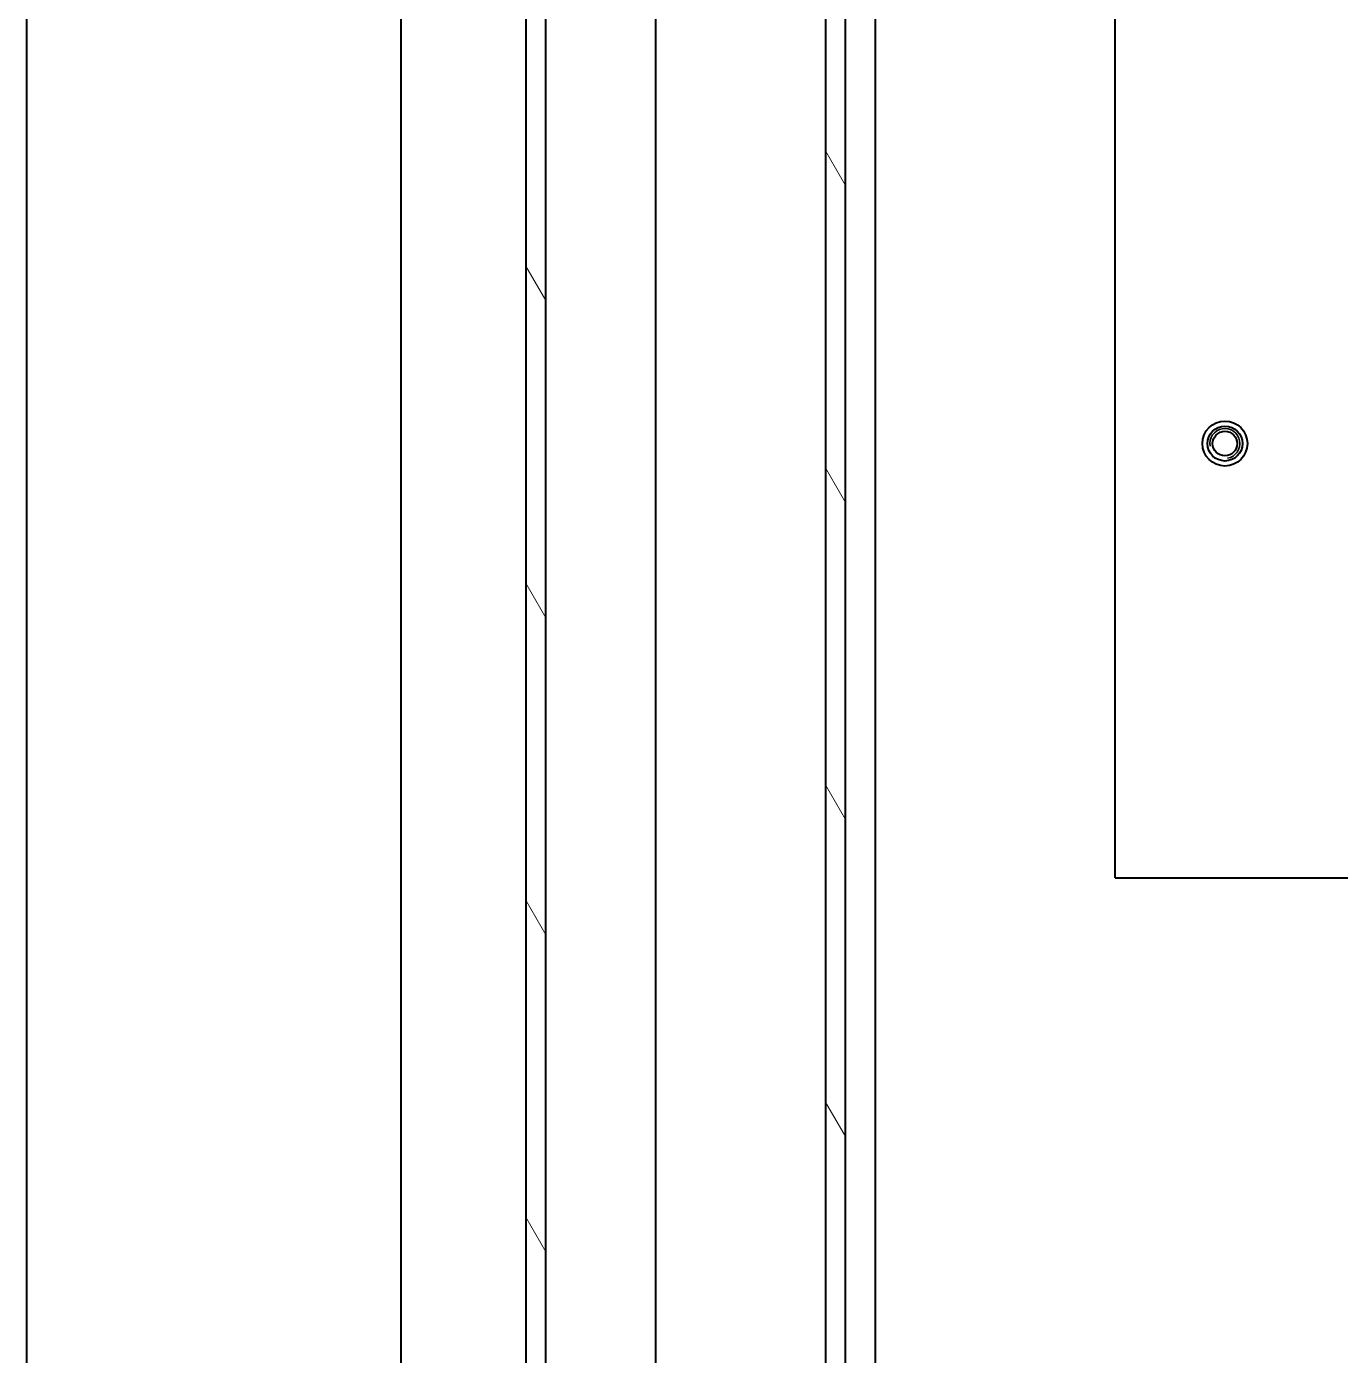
# Model space of a CAD drawing. Header units: millimetres. Extents: x 0 to 5945, y 0 to 4205.
# Drawn here: x 1552.2 to 1683.8, y 386 to 519.1 of the extents above; entities that cross this region are included whole.
import ezdxf

# ---------------------------------------------------------------- set-up
doc = ezdxf.new("R2010")
doc.units = ezdxf.units.MM
doc.header["$LTSCALE"] = 5
for name, color, linetype, lineweight in [('가시적인 것(ISO)', 3, 'Continuous', 40), ('가시적인 좁은 것(ISO)', 3, 'Continuous', 35), ('해치(ISO)', 7, 'Continuous', 18)]:
    doc.layers.add(name, color=color, linetype=linetype, lineweight=lineweight)

msp = doc.modelspace()

# ---------------------------------------------------------------- hatches: boundary and pattern name
at = {"layer": '해치(ISO)'}
h = msp.add_hatch(dxfattribs=at)
h.set_pattern_fill('ANSI31', color=256, scale=127, angle=75.00018, style=0)
h.set_pattern_definition([(120.0002, (0, 0), (-13.74813, -7.93754), [])])
h.paths.add_polyline_path([(1602.237, 257.352), (2132.237, 257.352), (2132.237, 827.352), (1602.237, 827.352), (1602.237, 767.352), (1602.237, 762.575), (1602.237, 762.103), (1602.237, 757.6), (1602.237, 757.128), (1602.237, 717.575), (1602.237, 717.103), (1602.237, 712.6), (1602.237, 712.128), (1602.237, 707.352), (1602.237, 377.352), (1602.237, 372.575), (1602.237, 372.103), (1602.237, 367.6), (1602.237, 367.128), (1602.237, 327.575), (1602.237, 327.103), (1602.237, 322.6), (1602.237, 322.128), (1602.237, 317.352)])
h.paths.add_polyline_path([(1604.237, 259.352), (1604.237, 825.352), (2130.237, 825.352), (2130.237, 259.352)], flags=0)
edge = h.paths.add_edge_path()
edge.add_ellipse((1657.237, 307.352), major_axis=(-4, 0), ratio=1, start_angle=0, end_angle=360)
h.paths.add_polyline_path([(2102.237, 287.352), (2102.237, 797.352), (1632.237, 797.352), (1632.237, 287.352)])
h.paths.add_polyline_path([(1634.237, 289.352), (1634.237, 795.352), (2100.237, 795.352), (2100.237, 289.352)], flags=0)

# ---------------------------------------------------------------- linework, layer by layer
at = {"layer": '가시적인 것(ISO)'}
for p, q in [((1602.237, 827.352), (1602.237, 257.352)), ((1604.237, 259.352), (1604.237, 825.352)), ((1615.237, 259.352), (1615.237, 825.352)), ((1632.237, 797.352), (1632.237, 287.352)), ((1634.237, 289.352), (1634.237, 795.352)), ((1637.237, 296.352), (1637.237, 795.352)), ((1661.237, 433.852), (1661.237, 795.352)), ((1589.737, 377.352), (1589.737, 702.352)), ((1552.237, 628.079), (1552.237, 183.074)), ((1661.237, 433.852), (1663.237, 433.852)), ((1663.237, 433.852), (1881.237, 433.852))]:
    msp.add_line(p, q, dxfattribs=at)
for radius in [2.25, 1.75, 1.229]:
    msp.add_circle((1672.237, 477.352), radius, dxfattribs=at)
at = {"layer": '가시적인 좁은 것(ISO)'}
msp.add_arc((1672.237, 477.352), 1.5, 280, 190, dxfattribs=at)

doc.saveas('drawing.dxf')
